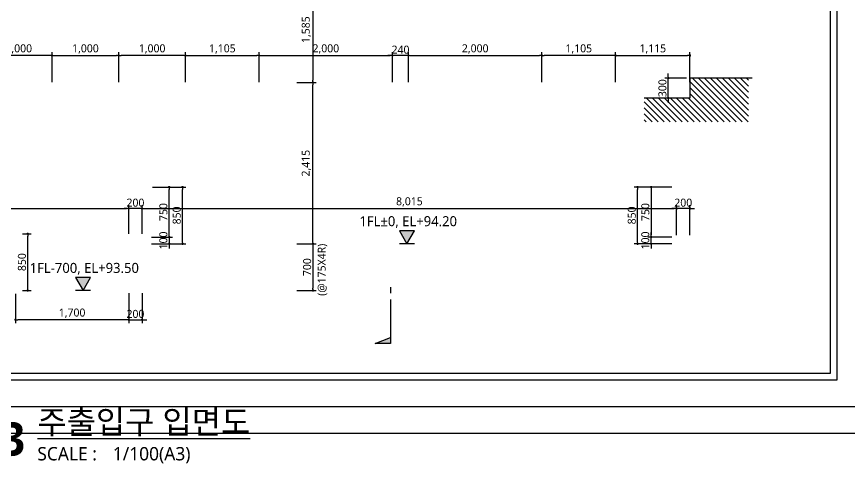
# Model space of a CAD drawing. Header units: millimetres. Extents: x 2421 to 40495, y 1221 to 28484.
# Drawn here: x 11118 to 23604, y 15102 to 21793 of the extents above; entities that cross this region are included whole.
import ezdxf
from ezdxf.enums import TextEntityAlignment as Align

# ---------------------------------------------------------------- set-up
doc = ezdxf.new("R2010")
doc.units = ezdxf.units.MM
doc.header["$LTSCALE"] = 200
doc.layers.get('DEFPOINTS').update_dxf_attribs({"color": 137})
doc.layers.add('Defpoint', color=144, linetype='Continuous', plot=False)
for name, color, linetype in [('DIM-2', 7, 'Continuous'), ('HA', 8, 'Continuous'), ('SYM', 6, 'Continuous'), ('TAG', 6, 'Continuous')]:
    doc.layers.add(name, color=color, linetype=linetype)
doc.styles.add('ARIAL', font='malgun.ttf')
doc.styles.add('TEXT', font='malgun.ttf')
doc.styles.add('돋움', font='malgun.ttf')
doc.styles.add('맑은고딕', font='malgun.ttf')
doc.styles.add('스타일1', font='malgun.ttf')
doc.styles.add('스타일2', font='malgunbd.ttf')
doc.dimstyles.new('GAUN-50-i', dxfattribs={"dimscale": 50, "dimtxt": 2.4, "dimasz": 0.7, "dimexe": 1, "dimexo": 1, "dimgap": 0.5, "dimtad": 1, "dimdec": 0, "dimdsep": 46, "dimlunit": 6, "dimtxsty": '맑은고딕', "dimblk": 'DOT', "dimcen": 1.25, "dimclrd": 7, "dimclre": 7, "dimclrt": 4, "dimadec": 0, "dimazin": 0, "dimtfac": 1, "dimtdec": 0, "dimtix": 1, "dimtofl": 0, "dimtmove": 2, "dimatfit": 3, "dimldrblk": 'DOT', "dimfxl": 1, "dimtolj": 1, "dimarcsym": 0})

# ---------------------------------------------------------------- blocks, each defined once
blk = doc.blocks.new('*U16')
at = {"linetype": 'ByBlock', "lineweight": -2}
h = blk.add_hatch(color=0, dxfattribs=at)
h.paths.add_polyline_path([(0, 300, 0.198912), (-212, 212), (0, 424)])
h.paths.add_polyline_path([(-212, -212), (-424, 0), (-212, 212, 0.414214)])
h.paths.add_polyline_path([(-212, -212, 0.198912), (0, -300), (0, -424)])
blk.add_hatch(color=0, dxfattribs=at).paths.add_polyline_path([(-250, -11150), (0, -11050), (0, -11150)])
at = {"color": 0, "linetype": 'ByBlock', "lineweight": -2}
blk.add_lwpolyline([(0, 300, 1), (0, -300, 1), (0, 300), (0, 424), (-424, 0), (0, -424), (0, -300), (0, -424)], format="xyb", dxfattribs=at)
for points in [[(0, -300), (0, -972)], [(0, -1072), (0, -1172)], [(0, -10229), (0, -10329)], [(0, -10429), (0, -11150), (-250, -11150), (0, -11050)]]:
    blk.add_lwpolyline(points, dxfattribs=at)
at = {"color": 6, "style": 'TEXT', "width": 0.9}
blk.add_attdef('상세번호', text='', height=225, dxfattribs=at).set_placement((0, 0), align=Align.MIDDLE_CENTER)
blk = doc.blocks.new('dwgtitle')
at = {"layer": 'SYM', "color": 3, "style": '스타일1'}
blk.add_text('SCALE :', height=4, dxfattribs=at).set_placement((12.25, -1.4))
for tag, p, height in [('%%UTITLE', (12.25, 6.59), 7), ('1/100', (34.89, -1.4), 4)]:
    blk.add_attdef(tag, p, '', height=height, dxfattribs=at)
at = {"layer": 'SYM', "color": 6, "style": '스타일2'}
blk.add_attdef('A', text='', height=10, dxfattribs=at).set_placement((4.89, 5), align=Align.MIDDLE)
blk = doc.blocks.new('단면레벨-1')
at = {"layer": 'TAG'}
blk.add_hatch(color=256, dxfattribs=at).paths.add_polyline_path([(2176.32, 144.32), (2178.59, 148.25), (2174.05, 148.25)])
for p, q in [((2174.05, 148.25), (2176.32, 144.32)), ((2178.59, 148.25), (2174.05, 148.25)), ((2176.32, 144.32), (2178.59, 148.25)), ((2178.59, 144.32), (2174.05, 144.32))]:
    blk.add_line(p, q, dxfattribs=at)
at = {"layer": 'TAG', "color": 3, "style": '돋움'}
blk.add_attdef('GL.+1500', text='', height=2.81, dxfattribs=at).set_placement((2176.69, 150.85), align=Align.MIDDLE)
blk = doc.blocks.new('_DOT')
at = {"color": 0, "linetype": 'ByBlock'}
blk.add_line((-0.5, 0), (-1, 0), dxfattribs=at)
at = {"color": 0, "linetype": 'ByBlock', "const_width": 0.5}
blk.add_lwpolyline([(-0.25, 0, 1), (0.25, 0, 1)], format="xyb", close=True, dxfattribs=at)
blk = doc.blocks.new('*D67')
at = {"layer": 'DEFPOINTS', "color": 0, "transparency": 16777216}
for p in [(14754, 21211), (13649, 20761), (14754, 20761)]:
    blk.add_point(p, dxfattribs=at)
at = {"layer": 'DIM-2', "color": 7, "lineweight": -2, "transparency": 16777216}
for p, q in [((13649, 20811), (13649, 21261)), ((14754, 20811), (14754, 21261)), ((13684, 21211), (14719, 21211))]:
    blk.add_line(p, q, dxfattribs=at)
at = {"layer": 'DIM-2', "color": 7, "lineweight": -2, "transparency": 16777216, "xscale": 35, "yscale": 35, "zscale": 35, "rotation": 180}
blk.add_blockref('_DOT', (13649, 21211), dxfattribs=at)
at = {"layer": 'DIM-2', "color": 7, "lineweight": -2, "transparency": 16777216, "xscale": 35, "yscale": 35, "zscale": 35}
blk.add_blockref('_DOT', (14754, 21211), dxfattribs=at)
at = {"layer": 'DIM-2', "color": 4, "transparency": 16777216, "insert": (14202, 21308), "char_height": 120, "attachment_point": 5, "style": '맑은고딕'}
blk.add_mtext('\\A1;1,105', dxfattribs=at)
blk = doc.blocks.new('*D68')
at = {"layer": 'DEFPOINTS', "color": 0, "transparency": 16777216}
for p in [(12799, 18919), (12799, 18491), (7739, 18469)]:
    blk.add_point(p, dxfattribs=at)
at = {"layer": 'DIM-2', "color": 7, "lineweight": -2, "transparency": 16777216}
for p, q in [((7739, 18519), (7739, 18969)), ((7774, 18919), (12764, 18919)), ((12799, 18541), (12799, 18969))]:
    blk.add_line(p, q, dxfattribs=at)
at = {"layer": 'DIM-2', "color": 7, "lineweight": -2, "transparency": 16777216, "xscale": 35, "yscale": 35, "zscale": 35, "rotation": 180}
blk.add_blockref('_DOT', (7739, 18919), dxfattribs=at)
at = {"layer": 'DIM-2', "color": 7, "lineweight": -2, "transparency": 16777216, "xscale": 35, "yscale": 35, "zscale": 35}
blk.add_blockref('_DOT', (12799, 18919), dxfattribs=at)
at = {"layer": 'DIM-2', "color": 4, "transparency": 16777216, "insert": (10269, 19016), "char_height": 120, "attachment_point": 5, "style": '맑은고딕'}
blk.add_mtext('\\A1;5,060', dxfattribs=at)
blk = doc.blocks.new('*D71')
at = {"layer": 'DEFPOINTS', "color": 0, "transparency": 16777216}
for p in [(11099, 17692), (12799, 17703), (11099, 17253)]:
    blk.add_point(p, dxfattribs=at)
at = {"layer": 'DIM-2', "color": 7, "lineweight": -2, "transparency": 16777216}
for p, q in [((11099, 17642), (11099, 17203)), ((12799, 17653), (12799, 17203)), ((12764, 17253), (11134, 17253))]:
    blk.add_line(p, q, dxfattribs=at)
at = {"layer": 'DIM-2', "color": 7, "lineweight": -2, "transparency": 16777216, "xscale": 35, "yscale": 35, "zscale": 35, "rotation": 180}
blk.add_blockref('_DOT', (11099, 17253), dxfattribs=at)
at = {"layer": 'DIM-2', "color": 7, "lineweight": -2, "transparency": 16777216, "xscale": 35, "yscale": 35, "zscale": 35}
blk.add_blockref('_DOT', (12799, 17253), dxfattribs=at)
at = {"layer": 'DIM-2', "color": 4, "transparency": 16777216, "insert": (11949, 17350), "char_height": 120, "attachment_point": 5, "style": '맑은고딕'}
blk.add_mtext('\\A1;1,700', dxfattribs=at)
blk = doc.blocks.new('*D72')
at = {"layer": 'DEFPOINTS', "color": 0, "transparency": 16777216}
for p in [(12799, 17703), (12999, 17703), (12999, 17253)]:
    blk.add_point(p, dxfattribs=at)
at = {"layer": 'DIM-2', "color": 7, "lineweight": -2, "transparency": 16777216}
for p, q in [((12799, 17653), (12799, 17203)), ((12999, 17653), (12999, 17203)), ((12764, 17253), (12729, 17253)), ((12799, 17253), (12999, 17253)), ((13034, 17253), (13069, 17253))]:
    blk.add_line(p, q, dxfattribs=at)
at = {"layer": 'DIM-2', "color": 7, "lineweight": -2, "transparency": 16777216, "xscale": 35, "yscale": 35, "zscale": 35}
blk.add_blockref('_DOT', (12799, 17253), dxfattribs=at)
at = {"layer": 'DIM-2', "color": 7, "lineweight": -2, "transparency": 16777216, "xscale": 35, "yscale": 35, "zscale": 35, "rotation": 180}
blk.add_blockref('_DOT', (12999, 17253), dxfattribs=at)
at = {"layer": 'DIM-2', "color": 4, "transparency": 16777216, "insert": (12899, 17340), "char_height": 120, "attachment_point": 5, "style": '맑은고딕'}
blk.add_mtext('\\A1;200', dxfattribs=at)
blk = doc.blocks.new('*D74')
at = {"layer": 'DEFPOINTS', "color": 0, "transparency": 16777216}
for p in [(15271, 18391), (15271, 17691), (15561, 17691)]:
    blk.add_point(p, dxfattribs=at)
at = {"layer": 'DIM-2', "color": 7, "lineweight": -2, "transparency": 16777216}
for p, q in [((15321, 18391), (15611, 18391)), ((15561, 18356), (15561, 17726)), ((15321, 17691), (15611, 17691))]:
    blk.add_line(p, q, dxfattribs=at)
at = {"layer": 'DIM-2', "color": 7, "lineweight": -2, "transparency": 16777216, "xscale": 35, "yscale": 35, "zscale": 35}
for p, rotation in [((15561, 18391), 90), ((15561, 17691), 270)]:
    blk.add_blockref('_DOT', p, dxfattribs=dict(at, rotation=rotation))
at = {"layer": 'DIM-2', "color": 4, "transparency": 16777216, "insert": (15474, 18041), "char_height": 120, "attachment_point": 5, "rotation": 90, "style": '맑은고딕'}
blk.add_mtext('\\A1;700', dxfattribs=at)
blk = doc.blocks.new('*D75')
at = {"layer": 'DEFPOINTS', "color": 0, "transparency": 16777216}
for p in [(15271, 20806), (15561, 20806), (15271, 18391)]:
    blk.add_point(p, dxfattribs=at)
at = {"layer": 'DIM-2', "color": 7, "lineweight": -2, "transparency": 16777216}
for p, q in [((15321, 20806), (15611, 20806)), ((15561, 18426), (15561, 20771)), ((15321, 18391), (15611, 18391))]:
    blk.add_line(p, q, dxfattribs=at)
at = {"layer": 'DIM-2', "color": 7, "lineweight": -2, "transparency": 16777216, "xscale": 35, "yscale": 35, "zscale": 35}
for p, rotation in [((15561, 20806), 90), ((15561, 18391), 270)]:
    blk.add_blockref('_DOT', p, dxfattribs=dict(at, rotation=rotation))
at = {"layer": 'DIM-2', "color": 4, "transparency": 16777216, "insert": (15463, 19598), "char_height": 120, "attachment_point": 5, "rotation": 90, "style": '맑은고딕'}
blk.add_mtext('\\A1;2,415', dxfattribs=at)
blk = doc.blocks.new('*D76')
at = {"layer": 'DEFPOINTS', "color": 0, "transparency": 16777216}
for p in [(15271, 22391), (15271, 20806), (15561, 20806)]:
    blk.add_point(p, dxfattribs=at)
at = {"layer": 'DIM-2', "color": 7, "lineweight": -2, "transparency": 16777216}
for p, q in [((15321, 22391), (15611, 22391)), ((15561, 22356), (15561, 20841)), ((15321, 20806), (15611, 20806))]:
    blk.add_line(p, q, dxfattribs=at)
at = {"layer": 'DIM-2', "color": 7, "lineweight": -2, "transparency": 16777216, "xscale": 35, "yscale": 35, "zscale": 35}
for p, rotation in [((15561, 22391), 90), ((15561, 20806), 270)]:
    blk.add_blockref('_DOT', p, dxfattribs=dict(at, rotation=rotation))
at = {"layer": 'DIM-2', "color": 4, "transparency": 16777216, "insert": (15463, 21598), "char_height": 120, "attachment_point": 5, "rotation": 90, "style": '맑은고딕'}
blk.add_mtext('\\A1;1,585', dxfattribs=at)
blk = doc.blocks.new('*D81')
at = {"layer": 'DEFPOINTS', "color": 0, "transparency": 16777216}
for p in [(16754, 21211), (14754, 20761), (16754, 20761)]:
    blk.add_point(p, dxfattribs=at)
at = {"layer": 'DIM-2', "color": 7, "lineweight": -2, "transparency": 16777216}
for p, q in [((14754, 20811), (14754, 21261)), ((16754, 20811), (16754, 21261)), ((14789, 21211), (16719, 21211))]:
    blk.add_line(p, q, dxfattribs=at)
at = {"layer": 'DIM-2', "color": 7, "lineweight": -2, "transparency": 16777216, "xscale": 35, "yscale": 35, "zscale": 35, "rotation": 180}
blk.add_blockref('_DOT', (14754, 21211), dxfattribs=at)
at = {"layer": 'DIM-2', "color": 7, "lineweight": -2, "transparency": 16777216, "xscale": 35, "yscale": 35, "zscale": 35}
blk.add_blockref('_DOT', (16754, 21211), dxfattribs=at)
at = {"layer": 'DIM-2', "color": 4, "transparency": 16777216, "insert": (15754, 21308), "char_height": 120, "attachment_point": 5, "style": '맑은고딕'}
blk.add_mtext('\\A1;2,000', dxfattribs=at)
blk = doc.blocks.new('*D82')
at = {"layer": 'DEFPOINTS', "color": 0, "transparency": 16777216}
for p in [(16754, 21211), (16754, 20761), (16994, 20761)]:
    blk.add_point(p, dxfattribs=at)
at = {"layer": 'DIM-2', "color": 7, "lineweight": -2, "transparency": 16777216}
for p, q in [((16754, 20811), (16754, 21261)), ((16994, 20811), (16994, 21261)), ((16719, 21211), (16684, 21211)), ((16994, 21211), (16754, 21211)), ((17029, 21211), (17064, 21211))]:
    blk.add_line(p, q, dxfattribs=at)
at = {"layer": 'DIM-2', "color": 7, "lineweight": -2, "transparency": 16777216, "xscale": 35, "yscale": 35, "zscale": 35}
blk.add_blockref('_DOT', (16754, 21211), dxfattribs=at)
at = {"layer": 'DIM-2', "color": 7, "lineweight": -2, "transparency": 16777216, "xscale": 35, "yscale": 35, "zscale": 35, "rotation": 180}
blk.add_blockref('_DOT', (16994, 21211), dxfattribs=at)
at = {"layer": 'DIM-2', "color": 4, "transparency": 16777216, "insert": (16874, 21298), "char_height": 120, "attachment_point": 5, "style": '맑은고딕'}
blk.add_mtext('\\A1;240', dxfattribs=at)
blk = doc.blocks.new('*D83')
at = {"layer": 'DEFPOINTS', "color": 0, "transparency": 16777216}
for p in [(18994, 21211), (16994, 20761), (18994, 20761)]:
    blk.add_point(p, dxfattribs=at)
at = {"layer": 'DIM-2', "color": 7, "lineweight": -2, "transparency": 16777216}
for p, q in [((16994, 20811), (16994, 21261)), ((18994, 20811), (18994, 21261)), ((17029, 21211), (18959, 21211))]:
    blk.add_line(p, q, dxfattribs=at)
at = {"layer": 'DIM-2', "color": 7, "lineweight": -2, "transparency": 16777216, "xscale": 35, "yscale": 35, "zscale": 35, "rotation": 180}
blk.add_blockref('_DOT', (16994, 21211), dxfattribs=at)
at = {"layer": 'DIM-2', "color": 7, "lineweight": -2, "transparency": 16777216, "xscale": 35, "yscale": 35, "zscale": 35}
blk.add_blockref('_DOT', (18994, 21211), dxfattribs=at)
at = {"layer": 'DIM-2', "color": 4, "transparency": 16777216, "insert": (17994, 21308), "char_height": 120, "attachment_point": 5, "style": '맑은고딕'}
blk.add_mtext('\\A1;2,000', dxfattribs=at)
blk = doc.blocks.new('*D84')
at = {"layer": 'DEFPOINTS', "color": 0, "transparency": 16777216}
for p in [(18994, 21211), (18994, 20761), (20099, 20761)]:
    blk.add_point(p, dxfattribs=at)
at = {"layer": 'DIM-2', "color": 7, "lineweight": -2, "transparency": 16777216}
for p, q in [((18994, 20811), (18994, 21261)), ((20099, 20811), (20099, 21261)), ((20064, 21211), (19029, 21211))]:
    blk.add_line(p, q, dxfattribs=at)
at = {"layer": 'DIM-2', "color": 7, "lineweight": -2, "transparency": 16777216, "xscale": 35, "yscale": 35, "zscale": 35, "rotation": 180}
blk.add_blockref('_DOT', (18994, 21211), dxfattribs=at)
at = {"layer": 'DIM-2', "color": 7, "lineweight": -2, "transparency": 16777216, "xscale": 35, "yscale": 35, "zscale": 35}
blk.add_blockref('_DOT', (20099, 21211), dxfattribs=at)
at = {"layer": 'DIM-2', "color": 4, "transparency": 16777216, "insert": (19547, 21308), "char_height": 120, "attachment_point": 5, "style": '맑은고딕'}
blk.add_mtext('\\A1;1,105', dxfattribs=at)
blk = doc.blocks.new('*D85')
at = {"layer": 'DEFPOINTS', "color": 0, "transparency": 16777216}
for p in [(21214, 21211), (20099, 20761), (21214, 20761)]:
    blk.add_point(p, dxfattribs=at)
at = {"layer": 'DIM-2', "color": 7, "lineweight": -2, "transparency": 16777216}
for p, q in [((20099, 20811), (20099, 21261)), ((21214, 20811), (21214, 21261)), ((20134, 21211), (21179, 21211))]:
    blk.add_line(p, q, dxfattribs=at)
at = {"layer": 'DIM-2', "color": 7, "lineweight": -2, "transparency": 16777216, "xscale": 35, "yscale": 35, "zscale": 35, "rotation": 180}
blk.add_blockref('_DOT', (20099, 21211), dxfattribs=at)
at = {"layer": 'DIM-2', "color": 7, "lineweight": -2, "transparency": 16777216, "xscale": 35, "yscale": 35, "zscale": 35}
blk.add_blockref('_DOT', (21214, 21211), dxfattribs=at)
at = {"layer": 'DIM-2', "color": 4, "transparency": 16777216, "insert": (20657, 21308), "char_height": 120, "attachment_point": 5, "style": '맑은고딕'}
blk.add_mtext('\\A1;1,115', dxfattribs=at)
blk = doc.blocks.new('*D93')
at = {"layer": 'DEFPOINTS', "color": 0, "transparency": 16777216}
for p in [(12799, 18919), (12799, 18491), (12999, 18491)]:
    blk.add_point(p, dxfattribs=at)
at = {"layer": 'DIM-2', "color": 7, "lineweight": -2, "transparency": 16777216}
for p, q in [((12764, 18919), (12729, 18919)), ((12799, 18541), (12799, 18969)), ((12999, 18919), (12799, 18919)), ((12999, 18541), (12999, 18969)), ((13034, 18919), (13069, 18919))]:
    blk.add_line(p, q, dxfattribs=at)
at = {"layer": 'DIM-2', "color": 7, "lineweight": -2, "transparency": 16777216, "xscale": 35, "yscale": 35, "zscale": 35}
blk.add_blockref('_DOT', (12799, 18919), dxfattribs=at)
at = {"layer": 'DIM-2', "color": 7, "lineweight": -2, "transparency": 16777216, "xscale": 35, "yscale": 35, "zscale": 35, "rotation": 180}
blk.add_blockref('_DOT', (12999, 18919), dxfattribs=at)
at = {"layer": 'DIM-2', "color": 4, "transparency": 16777216, "insert": (12899, 19006), "char_height": 120, "attachment_point": 5, "style": '맑은고딕'}
blk.add_mtext('\\A1;200', dxfattribs=at)
blk = doc.blocks.new('*D94')
at = {"layer": 'DEFPOINTS', "color": 0, "transparency": 16777216}
for p in [(21014, 18919), (12999, 18491), (21014, 18469)]:
    blk.add_point(p, dxfattribs=at)
at = {"layer": 'DIM-2', "color": 7, "lineweight": -2, "transparency": 16777216}
for p, q in [((12999, 18541), (12999, 18969)), ((13034, 18919), (20979, 18919)), ((21014, 18519), (21014, 18969))]:
    blk.add_line(p, q, dxfattribs=at)
at = {"layer": 'DIM-2', "color": 7, "lineweight": -2, "transparency": 16777216, "xscale": 35, "yscale": 35, "zscale": 35, "rotation": 180}
blk.add_blockref('_DOT', (12999, 18919), dxfattribs=at)
at = {"layer": 'DIM-2', "color": 7, "lineweight": -2, "transparency": 16777216, "xscale": 35, "yscale": 35, "zscale": 35}
blk.add_blockref('_DOT', (21014, 18919), dxfattribs=at)
at = {"layer": 'DIM-2', "color": 4, "transparency": 16777216, "insert": (17007, 19017), "char_height": 120, "attachment_point": 5, "style": '맑은고딕'}
blk.add_mtext('\\A1;8,015', dxfattribs=at)
blk = doc.blocks.new('*D95')
at = {"layer": 'DEFPOINTS', "color": 0, "transparency": 16777216}
for p in [(21014, 18919), (21014, 18469), (21214, 18469)]:
    blk.add_point(p, dxfattribs=at)
at = {"layer": 'DIM-2', "color": 7, "lineweight": -2, "transparency": 16777216}
for p, q in [((20979, 18919), (20944, 18919)), ((21014, 18519), (21014, 18969)), ((21214, 18919), (21014, 18919)), ((21214, 18519), (21214, 18969)), ((21249, 18919), (21284, 18919))]:
    blk.add_line(p, q, dxfattribs=at)
at = {"layer": 'DIM-2', "color": 7, "lineweight": -2, "transparency": 16777216, "xscale": 35, "yscale": 35, "zscale": 35}
blk.add_blockref('_DOT', (21014, 18919), dxfattribs=at)
at = {"layer": 'DIM-2', "color": 7, "lineweight": -2, "transparency": 16777216, "xscale": 35, "yscale": 35, "zscale": 35, "rotation": 180}
blk.add_blockref('_DOT', (21214, 18919), dxfattribs=at)
at = {"layer": 'DIM-2', "color": 4, "transparency": 16777216, "insert": (21114, 19006), "char_height": 120, "attachment_point": 5, "style": '맑은고딕'}
blk.add_mtext('\\A1;200', dxfattribs=at)
blk = doc.blocks.new('*D96')
at = {"layer": 'DEFPOINTS', "color": 0, "transparency": 16777216}
for p in [(20993, 19241), (20632, 18491), (20993, 18491)]:
    blk.add_point(p, dxfattribs=at)
at = {"layer": 'DIM-2', "color": 7, "lineweight": -2, "transparency": 16777216}
for p, q in [((20943, 19241), (20582, 19241)), ((20632, 19206), (20632, 18526)), ((20943, 18491), (20582, 18491))]:
    blk.add_line(p, q, dxfattribs=at)
at = {"layer": 'DIM-2', "color": 7, "lineweight": -2, "transparency": 16777216, "xscale": 35, "yscale": 35, "zscale": 35}
for p, rotation in [((20632, 19241), 90), ((20632, 18491), 270)]:
    blk.add_blockref('_DOT', p, dxfattribs=dict(at, rotation=rotation))
at = {"layer": 'DIM-2', "color": 4, "transparency": 16777216, "insert": (20545, 18866), "char_height": 120, "attachment_point": 5, "rotation": 90, "style": '맑은고딕'}
blk.add_mtext('\\A1;750', dxfattribs=at)
blk = doc.blocks.new('*D97')
at = {"layer": 'DEFPOINTS', "color": 0, "transparency": 16777216}
for p in [(20632, 18491), (20993, 18491), (20993, 18391)]:
    blk.add_point(p, dxfattribs=at)
at = {"layer": 'DIM-2', "color": 7, "lineweight": -2, "transparency": 16777216}
for p, q in [((20943, 18491), (20582, 18491)), ((20632, 18526), (20632, 18561)), ((20632, 18391), (20632, 18491)), ((20943, 18391), (20582, 18391)), ((20632, 18356), (20632, 18321))]:
    blk.add_line(p, q, dxfattribs=at)
at = {"layer": 'DIM-2', "color": 7, "lineweight": -2, "transparency": 16777216, "xscale": 35, "yscale": 35, "zscale": 35}
for p, rotation in [((20632, 18491), 270), ((20632, 18391), 90)]:
    blk.add_blockref('_DOT', p, dxfattribs=dict(at, rotation=rotation))
at = {"layer": 'DIM-2', "color": 4, "transparency": 16777216, "insert": (20545, 18441), "char_height": 120, "attachment_point": 5, "rotation": 90, "style": '맑은고딕'}
blk.add_mtext('\\A1;100', dxfattribs=at)
blk = doc.blocks.new('*D102')
at = {"layer": 'DEFPOINTS', "color": 0, "transparency": 16777216}
for p in [(20889, 20872), (21214, 20872), (21214, 20572)]:
    blk.add_point(p, dxfattribs=at)
at = {"layer": 'DIM-2', "color": 7, "lineweight": -2, "transparency": 16777216}
for p, q in [((21164, 20872), (20839, 20872)), ((20889, 20907), (20889, 20942)), ((20889, 20572), (20889, 20872)), ((21164, 20572), (20839, 20572)), ((20889, 20537), (20889, 20502))]:
    blk.add_line(p, q, dxfattribs=at)
at = {"layer": 'DIM-2', "color": 7, "lineweight": -2, "transparency": 16777216, "xscale": 35, "yscale": 35, "zscale": 35}
for p, rotation in [((20889, 20872), 270), ((20889, 20572), 90)]:
    blk.add_blockref('_DOT', p, dxfattribs=dict(at, rotation=rotation))
at = {"layer": 'DIM-2', "color": 4, "transparency": 16777216, "insert": (20802, 20722), "char_height": 120, "attachment_point": 5, "rotation": 90, "style": '맑은고딕'}
blk.add_mtext('\\A1;300', dxfattribs=at)
blk = doc.blocks.new('*D122')
at = {"layer": 'DEFPOINTS', "color": 0, "transparency": 16777216}
for p in [(12649, 21211), (12649, 20761), (13649, 20761)]:
    blk.add_point(p, dxfattribs=at)
at = {"layer": 'DIM-2', "color": 7, "lineweight": -2, "transparency": 16777216}
for p, q in [((12649, 20811), (12649, 21261)), ((13649, 20811), (13649, 21261)), ((13614, 21211), (12684, 21211))]:
    blk.add_line(p, q, dxfattribs=at)
at = {"layer": 'DIM-2', "color": 7, "lineweight": -2, "transparency": 16777216, "xscale": 35, "yscale": 35, "zscale": 35, "rotation": 180}
blk.add_blockref('_DOT', (12649, 21211), dxfattribs=at)
at = {"layer": 'DIM-2', "color": 7, "lineweight": -2, "transparency": 16777216, "xscale": 35, "yscale": 35, "zscale": 35}
blk.add_blockref('_DOT', (13649, 21211), dxfattribs=at)
at = {"layer": 'DIM-2', "color": 4, "transparency": 16777216, "insert": (13149, 21308), "char_height": 120, "attachment_point": 5, "style": '맑은고딕'}
blk.add_mtext('\\A1;1,000', dxfattribs=at)
blk = doc.blocks.new('*D123')
at = {"layer": 'DEFPOINTS', "color": 0, "transparency": 16777216}
for p in [(12649, 21211), (11649, 20761), (12649, 20761)]:
    blk.add_point(p, dxfattribs=at)
at = {"layer": 'DIM-2', "color": 7, "lineweight": -2, "transparency": 16777216}
for p, q in [((11649, 20811), (11649, 21261)), ((12649, 20811), (12649, 21261)), ((11684, 21211), (12614, 21211))]:
    blk.add_line(p, q, dxfattribs=at)
at = {"layer": 'DIM-2', "color": 7, "lineweight": -2, "transparency": 16777216, "xscale": 35, "yscale": 35, "zscale": 35, "rotation": 180}
blk.add_blockref('_DOT', (11649, 21211), dxfattribs=at)
at = {"layer": 'DIM-2', "color": 7, "lineweight": -2, "transparency": 16777216, "xscale": 35, "yscale": 35, "zscale": 35}
blk.add_blockref('_DOT', (12649, 21211), dxfattribs=at)
at = {"layer": 'DIM-2', "color": 4, "transparency": 16777216, "insert": (12149, 21308), "char_height": 120, "attachment_point": 5, "style": '맑은고딕'}
blk.add_mtext('\\A1;1,000', dxfattribs=at)
blk = doc.blocks.new('*D125')
at = {"layer": 'DEFPOINTS', "color": 0, "transparency": 16777216}
for p in [(10649, 21211), (10649, 20761), (11649, 20761)]:
    blk.add_point(p, dxfattribs=at)
at = {"layer": 'DIM-2', "color": 7, "lineweight": -2, "transparency": 16777216}
for p, q in [((10649, 20811), (10649, 21261)), ((11649, 20811), (11649, 21261)), ((11614, 21211), (10684, 21211))]:
    blk.add_line(p, q, dxfattribs=at)
at = {"layer": 'DIM-2', "color": 7, "lineweight": -2, "transparency": 16777216, "xscale": 35, "yscale": 35, "zscale": 35, "rotation": 180}
blk.add_blockref('_DOT', (10649, 21211), dxfattribs=at)
at = {"layer": 'DIM-2', "color": 7, "lineweight": -2, "transparency": 16777216, "xscale": 35, "yscale": 35, "zscale": 35}
blk.add_blockref('_DOT', (11649, 21211), dxfattribs=at)
at = {"layer": 'DIM-2', "color": 4, "transparency": 16777216, "insert": (11149, 21308), "char_height": 120, "attachment_point": 5, "style": '맑은고딕'}
blk.add_mtext('\\A1;1,000', dxfattribs=at)
blk = doc.blocks.new('*D145')
at = {"layer": 'DEFPOINTS', "color": 0, "transparency": 16777216}
for p in [(13091, 18491), (13091, 18391), (13405, 18391)]:
    blk.add_point(p, dxfattribs=at)
at = {"layer": 'DIM-2', "color": 7, "lineweight": -2, "transparency": 16777216}
for p, q in [((13141, 18491), (13455, 18491)), ((13405, 18526), (13405, 18561)), ((13405, 18491), (13405, 18391)), ((13141, 18391), (13455, 18391)), ((13405, 18356), (13405, 18321))]:
    blk.add_line(p, q, dxfattribs=at)
at = {"layer": 'DIM-2', "color": 7, "lineweight": -2, "transparency": 16777216, "xscale": 35, "yscale": 35, "zscale": 35}
for p, rotation in [((13405, 18491), 270), ((13405, 18391), 90)]:
    blk.add_blockref('_DOT', p, dxfattribs=dict(at, rotation=rotation))
at = {"layer": 'DIM-2', "color": 4, "transparency": 16777216, "insert": (13318, 18441), "char_height": 120, "attachment_point": 5, "rotation": 90, "style": '맑은고딕'}
blk.add_mtext('\\A1;100', dxfattribs=at)
blk = doc.blocks.new('*D146')
at = {"layer": 'DEFPOINTS', "color": 0, "transparency": 16777216}
for p in [(13105, 19241), (13405, 19241), (13091, 18491)]:
    blk.add_point(p, dxfattribs=at)
at = {"layer": 'DIM-2', "color": 7, "lineweight": -2, "transparency": 16777216}
for p, q in [((13155, 19241), (13455, 19241)), ((13405, 18526), (13405, 19206)), ((13141, 18491), (13455, 18491))]:
    blk.add_line(p, q, dxfattribs=at)
at = {"layer": 'DIM-2', "color": 7, "lineweight": -2, "transparency": 16777216, "xscale": 35, "yscale": 35, "zscale": 35}
for p, rotation in [((13405, 19241), 90), ((13405, 18491), 270)]:
    blk.add_blockref('_DOT', p, dxfattribs=dict(at, rotation=rotation))
at = {"layer": 'DIM-2', "color": 4, "transparency": 16777216, "insert": (13318, 18866), "char_height": 120, "attachment_point": 5, "rotation": 90, "style": '맑은고딕'}
blk.add_mtext('\\A1;750', dxfattribs=at)
blk = doc.blocks.new('*D147')
at = {"layer": 'DEFPOINTS', "color": 0, "transparency": 16777216}
for p in [(11157, 18541), (11284, 18541), (11157, 17691)]:
    blk.add_point(p, dxfattribs=at)
at = {"layer": 'DIM-2', "color": 7, "lineweight": -2, "transparency": 16777216}
for p, q in [((11207, 18541), (11334, 18541)), ((11284, 17726), (11284, 18506)), ((11207, 17691), (11334, 17691))]:
    blk.add_line(p, q, dxfattribs=at)
at = {"layer": 'DIM-2', "color": 7, "lineweight": -2, "transparency": 16777216, "xscale": 35, "yscale": 35, "zscale": 35}
for p, rotation in [((11284, 18541), 90), ((11284, 17691), 270)]:
    blk.add_blockref('_DOT', p, dxfattribs=dict(at, rotation=rotation))
at = {"layer": 'DIM-2', "color": 4, "transparency": 16777216, "insert": (11197, 18116), "char_height": 120, "attachment_point": 5, "rotation": 90, "style": '맑은고딕'}
blk.add_mtext('\\A1;850', dxfattribs=at)
blk = doc.blocks.new('*D155')
at = {"layer": 'DEFPOINTS', "color": 0, "transparency": 16777216}
for p in [(13105, 19241), (13605, 19241), (13105, 18391)]:
    blk.add_point(p, dxfattribs=at)
at = {"layer": 'DIM-2', "color": 7, "lineweight": -2, "transparency": 16777216}
for p, q in [((13155, 19241), (13655, 19241)), ((13605, 18426), (13605, 19206)), ((13155, 18391), (13655, 18391))]:
    blk.add_line(p, q, dxfattribs=at)
at = {"layer": 'DIM-2', "color": 7, "lineweight": -2, "transparency": 16777216, "xscale": 35, "yscale": 35, "zscale": 35}
for p, rotation in [((13605, 19241), 90), ((13605, 18391), 270)]:
    blk.add_blockref('_DOT', p, dxfattribs=dict(at, rotation=rotation))
at = {"layer": 'DIM-2', "color": 4, "transparency": 16777216, "insert": (13518, 18816), "char_height": 120, "attachment_point": 5, "rotation": 90, "style": '맑은고딕'}
blk.add_mtext('\\A1;850', dxfattribs=at)
blk = doc.blocks.new('*D156')
at = {"layer": 'DEFPOINTS', "color": 0, "transparency": 16777216}
for p in [(20429, 19241), (20993, 19241), (20993, 18391)]:
    blk.add_point(p, dxfattribs=at)
at = {"layer": 'DIM-2', "color": 7, "lineweight": -2, "transparency": 16777216}
for p, q in [((20943, 19241), (20379, 19241)), ((20429, 18426), (20429, 19206)), ((20943, 18391), (20379, 18391))]:
    blk.add_line(p, q, dxfattribs=at)
at = {"layer": 'DIM-2', "color": 7, "lineweight": -2, "transparency": 16777216, "xscale": 35, "yscale": 35, "zscale": 35}
for p, rotation in [((20429, 19241), 90), ((20429, 18391), 270)]:
    blk.add_blockref('_DOT', p, dxfattribs=dict(at, rotation=rotation))
at = {"layer": 'DIM-2', "color": 4, "transparency": 16777216, "insert": (20342, 18816), "char_height": 120, "attachment_point": 5, "rotation": 90, "style": '맑은고딕'}
blk.add_mtext('\\A1;850', dxfattribs=at)

msp = doc.modelspace()

# ---------------------------------------------------------------- hatches: boundary and pattern name
at = {"layer": 'HA'}
h = msp.add_hatch(dxfattribs=at)
h.set_pattern_fill('ANSI31', color=256, scale=20, angle=450, style=0)
h.set_pattern_definition([(135, (-2389.14, -3171.88), (-44.90128, -44.90128), [])])
h.paths.add_polyline_path([(22090.3, 20218.9), (22090.3, 20872.3), (21214.2, 20872.3), (21214.2, 20572.3), (20528.7, 20572.3), (20528.7, 20218.9)])

# ---------------------------------------------------------------- linework, layer by layer
at = {"layer": 'Defpoint'}
for points in [[(3245.3, 27509), (24218.3, 27509), (24218.3, 15549), (3245.3, 15549)], [(3645.3, 27109), (23818.3, 27109), (23818.3, 15949), (3645.3, 15949)], [(4045.3, 26709), (23418.3, 26709), (23418.3, 16349), (4045.3, 16349)], [(4145.3, 26609), (23318.3, 26609), (23318.3, 16449), (4145.3, 16449)]]:
    msp.add_lwpolyline(points, close=True, dxfattribs=at)
at = {"layer": 'HA'}
msp.add_lwpolyline([(22149.2, 20872.3), (21214.2, 20872.3), (21214.2, 20572.3), (20528.7, 20572.3)], dxfattribs=at)

# ---------------------------------------------------------------- block references
at = {"layer": 'SYM', "xscale": 50, "yscale": 50, "zscale": 50}
msp.add_blockref('dwgtitle', (10815.2, 15216.1), dxfattribs=at).add_auto_attribs({'%%UTITLE': '%%u주출입구 입면도', '1/100': '1/100(A3)', 'A': '3'})
at = {"layer": 'TAG', "xscale": 0.916666666670472, "yscale": 0.916666666670472, "zscale": 0.916666666670472}
msp.add_blockref('*U16', (16723.6, 27116.8), dxfattribs=at).add_auto_attribs({'상세번호': '1'})
at = {"layer": 'TAG'}
ref = msp.add_blockref('단면레벨-1', (-91845.4, 11174.7), dxfattribs=dict(at, xscale=50, yscale=50, zscale=50))
ref.add_attrib('GL.+1500', '1FL±0, EL+94.20', dxfattribs={"color": 3, "height": 150, "style": 'ARIAL'}).set_placement((16989, 18717), align=Align.MIDDLE)
ref = msp.add_blockref('단면레벨-1', (-96702.4, 10474.7), dxfattribs=dict(at, xscale=50, yscale=50, zscale=50))
ref.add_attrib('GL.+1500', '1FL-700, EL+93.50', dxfattribs={"color": 3, "height": 150, "style": 'ARIAL'}).set_placement((12132, 18017), align=Align.MIDDLE)

# ---------------------------------------------------------------- texts
at = {"layer": 'DIM-2', "color": 4, "style": 'ARIAL'}
msp.add_text('(@175X4R)', height=120, rotation=90, dxfattribs=at).set_placement((15751, 17610.9))

# ---------------------------------------------------------------- dimensions: what is measured, and where the dimension line sits
at = {"layer": 'DIM-2'}
for base, p1, p2, angle, picture, middle in [((15560.8, 20805.8), (15271.2, 22390.8), (15271.2, 20805.8), 270, '*D76', (15463.4, 21598.3)), ((10649.2, 21210.9), (11649.2, 20760.9), (10649.2, 20760.9), 0, '*D125', (11149.2, 21308.2)), ((12649.2, 21210.9), (11649.2, 20760.9), (12649.2, 20760.9), 180, '*D123', (12149.2, 21308.2)), ((12649.2, 21210.9), (13649.2, 20760.9), (12649.2, 20760.9), 0, '*D122', (13149.2, 21308.2)), ((14754.2, 21210.9), (13649.2, 20760.9), (14754.2, 20760.9), 180, '*D67', (14201.7, 21308.2)), ((16754.2, 21210.9), (14754.2, 20760.9), (16754.2, 20760.9), 180, '*D81', (15754.2, 21307.9)), ((16754.2, 21210.9), (16994.2, 20760.9), (16754.2, 20760.9), 0, '*D82', (16874.2, 21297.9)), ((18994.2, 21210.9), (16994.2, 20760.9), (18994.2, 20760.9), 180, '*D83', (17994.2, 21307.9)), ((18994.2, 21210.9), (20099.2, 20760.9), (18994.2, 20760.9), 0, '*D84', (19546.7, 21308.2)), ((21214.2, 21210.9), (20099.2, 20760.9), (21214.2, 20760.9), 180, '*D85', (20656.7, 21308.2)), ((20889.4, 20872.3), (21214.2, 20572.3), (21214.2, 20872.3), 90, '*D102', (20802.4, 20722.3)), ((15560.8, 20805.8), (15271.2, 18390.8), (15271.2, 20805.8), 90, '*D75', (15463.4, 19598.3)), ((13405.2, 19240.8), (13091.1, 18490.8), (13105.4, 19240.8), 270, '*D146', (13318.2, 18865.8)), ((13604.7, 19240.8), (13105.4, 18390.8), (13105.4, 19240.8), 90, '*D155', (13517.7, 18815.8)), ((20428.8, 19240.8), (20993.3, 18390.8), (20993.3, 19240.8), 90, '*D156', (20341.8, 18815.8)), ((20632.3, 18490.8), (20993.3, 19240.8), (20993.3, 18490.8), 90, '*D96', (20545.3, 18865.8)), ((12799.2, 18919.4), (12999.2, 18490.6), (12799.2, 18490.6), 0, '*D93', (12899.2, 19006.4)), ((21014.2, 18919.4), (12999.2, 18490.6), (21014.2, 18469.4), 180, '*D94', (17006.7, 19016.8)), ((21014.2, 18919.4), (21214.2, 18469.4), (21014.2, 18469.4), 0, '*D95', (21114.2, 19006.4)), ((11284.1, 18540.8), (11156.8, 17690.8), (11156.8, 18540.8), 90, '*D147', (11197.1, 18115.8)), ((13405.2, 18390.8), (13091.1, 18490.8), (13091.1, 18390.8), 90, '*D145', (13317.9, 18440.8)), ((20632.3, 18490.8), (20993.3, 18390.8), (20993.3, 18490.8), 270, '*D97', (20545, 18440.8)), ((15560.8, 17690.8), (15271.2, 18390.8), (15271.2, 17690.8), 270, '*D74', (15473.8, 18040.8)), ((12999.2, 17253), (12799.2, 17703), (12999.2, 17703), 180, '*D72', (12899.2, 17340))]:
    dim = msp.add_linear_dim(base=base, p1=p1, p2=p2, angle=angle, dimstyle='GAUN-50-i', override={"dimtofl": 1}, dxfattribs=at)
    dim.commit()
    dim.dimension.update_dxf_attribs({"geometry": picture, "text_midpoint": middle})
dim = msp.add_linear_dim(base=(12799.2, 18919.4), p1=(7739.2, 18469.4), p2=(12799.2, 18490.6), angle=180, dimstyle='GAUN-50-i', dxfattribs=at)
dim.commit()
dim.dimension.update_dxf_attribs({"geometry": '*D68', "text_midpoint": (10269.2, 19016.5)})
dim = msp.add_linear_dim(base=(11099.2, 17253), p1=(12799.2, 17703), p2=(11099.2, 17691.9), dimstyle='GAUN-50-i', dxfattribs=at)
dim.commit()
dim.dimension.update_dxf_attribs({"geometry": '*D71', "text_midpoint": (11949.2, 17350.4)})

doc.saveas('drawing.dxf')
